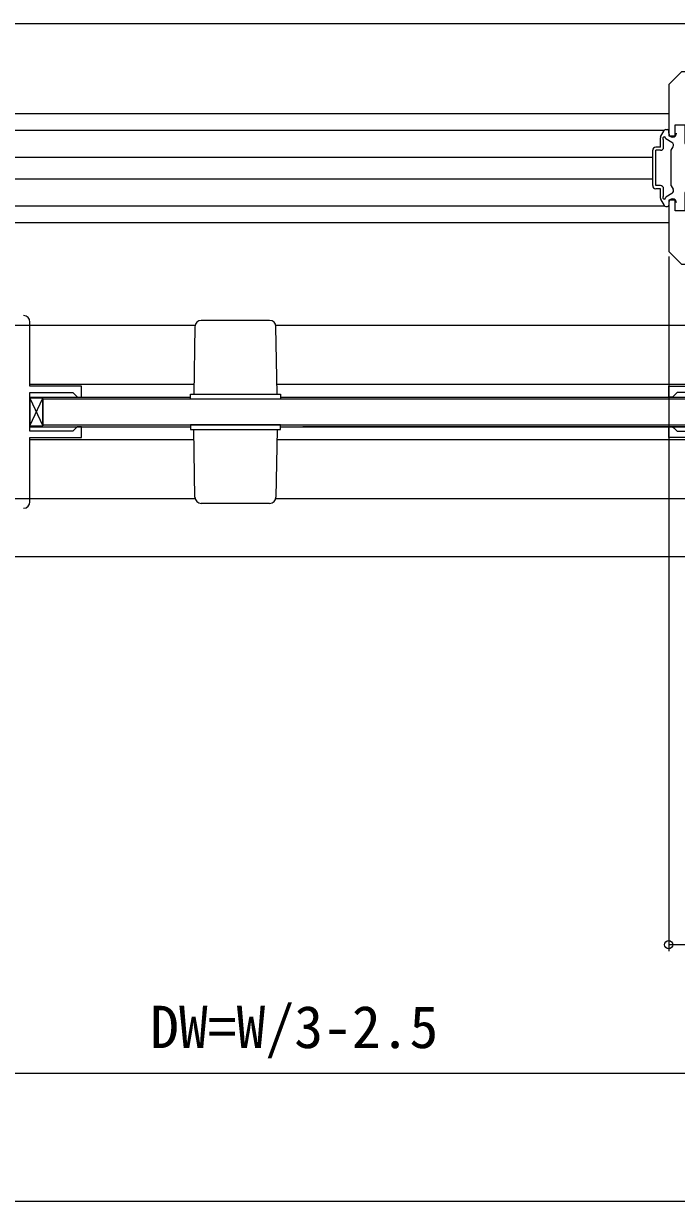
# Model space of a CAD drawing. Units: millimetres, scale not verified. Extents: x -525 to 525, y -808 to 806.
# Drawn here: x 8 to 109.7, y -275.7 to -92.2 of the extents above; entities that cross this region are included whole.
import ezdxf
from ezdxf.enums import TextEntityAlignment as Align

# ---------------------------------------------------------------- set-up
doc = ezdxf.new("R2010")
doc.units = ezdxf.units.MM
doc.header["$LTSCALE"] = 4
for name, color, linetype in [('0-3_YKK_11', 7, 'Continuous'), ('0-4_YKK_12', 2, 'Continuous'), ('0-5_YKK_13', 4, 'Continuous'), ('0-7_YKK_D', 6, 'Continuous')]:
    doc.layers.add(name, color=color, linetype=linetype)
doc.styles.add('ＭＳ ゴシック', font='')
doc.styles.get('ＭＳ ゴシック').set_extended_font_data('MS Gothic')

msp = doc.modelspace()

# ---------------------------------------------------------------- linework, layer by layer
at = {"layer": '0-3_YKK_11'}
for points in [[(119.5, -99.67), (110.5, -99.67), (108.5, -101.67), (108.5, -109.67), (109.5, -109.67), (109.5, -107.97), (111, -107.97), (111, -110.87), (111.7, -110.87), (111.7, -110.07), (113.3, -110.07), (113.3, -114.67), (113.3, -119.27), (111.7, -119.27), (111.7, -118.47), (111, -118.47), (111, -121.37), (109.5, -121.37), (109.5, -119.67), (108.5, -119.67), (108.5, -127.67), (110.5, -129.67), (119.5, -129.67)], [(9, -166.67), (9, -156.67), (17, -156.67), (17, -154.97), (16.4, -154.97), (16.2, -155.17), (15.7, -155.67), (9, -155.67), (9, -149.67), (15.7, -149.67), (16.2, -150.17), (16.4, -150.37), (17, -150.37), (17, -148.67), (9, -148.67), (9, -138.67)], [(116.5, -166.67), (116.5, -156.67), (108.5, -156.67), (108.5, -154.97), (109.1, -154.97), (109.3, -155.17), (109.8, -155.67), (116.5, -155.67), (116.5, -149.67), (109.8, -149.67), (109.3, -150.17), (109.1, -150.37), (108.5, -150.37), (108.5, -148.67), (116.5, -148.67), (116.5, -138.67)]]:
    msp.add_lwpolyline(points, dxfattribs=at)
for centre, start, end in [((8, -138.67), 0.00001, 89.99999), ((8, -166.67), 270.00001, 359.99999)]:
    msp.add_arc(centre, 1, start, end, dxfattribs=at)
at = {"layer": '0-4_YKK_12'}
for p, q in [((-5.5, -92.17), (353.5, -92.17)), ((-3.519, -106.17), (108.5, -106.17)), ((-3.5, -108.77), (107.842, -108.77)), ((-1.287, -112.97), (106, -112.97)), ((-1.286, -116.37), (106, -116.37)), ((-3.5, -120.57), (107.842, -120.57)), ((-3.519, -123.17), (108.5, -123.17)), ((2.7, -139.17), (34.715, -139.17)), ((47.285, -139.17), (122.8, -139.17)), ((9, -148.37), (34.5, -148.37)), ((47.5, -148.37), (116.5, -148.37)), ((9, -150.37), (34, -150.37)), ((48, -150.37), (116.5, -150.37)), ((9, -154.97), (34, -154.97)), ((48, -154.97), (114.5, -154.97)), ((116.5, -154.97), (51.5, -154.97)), ((9, -156.97), (34.5, -156.97)), ((47.5, -156.97), (116.5, -156.97)), ((2.7, -166.17), (34.715, -166.17)), ((47.285, -166.17), (122.8, -166.17)), ((-5.5, -175.17), (353.5, -175.17))]:
    msp.add_line(p, q, dxfattribs=at)
at = {"layer": '0-5_YKK_13'}
for p, q in [((107.2, -111.42), (107.2, -109.951)), ((107.2, -111.42), (107.2, -109.951)), ((107.24, -109.801), (107.806, -108.82)), ((107.24, -109.801), (107.806, -108.82)), ((108.066, -108.67), (108.3, -108.67)), ((108.066, -108.67), (108.3, -108.67)), ((108.5, -109.27), (108.5, -108.87)), ((108.5, -109.27), (108.5, -108.87)), ((106, -117.42), (106, -111.92)), ((106, -117.42), (106, -111.92)), ((107.2, -111.42), (106.5, -111.42)), ((107.2, -111.42), (106.5, -111.42)), ((107.2, -111.92), (106.5, -111.92)), ((106.5, -117.42), (106.5, -111.92)), ((107.2, -111.92), (106.5, -111.92)), ((106.5, -117.42), (106.5, -111.92)), ((107.7, -111.42), (107.7, -110.299)), ((107.7, -111.42), (107.7, -110.299)), ((109.001, -110.694), (108.04, -110.139)), ((109.001, -110.694), (108.04, -110.139)), ((108.9, -111.87), (109.184, -111.377)), ((108.9, -111.87), (109.184, -111.377)), ((108.9, -117.47), (108.9, -111.87)), ((108.9, -117.47), (108.9, -111.87)), ((107.2, -117.42), (106.5, -117.42)), ((107.2, -117.42), (106.5, -117.42)), ((107.2, -117.92), (106.5, -117.92)), ((107.2, -117.92), (106.5, -117.92)), ((107.2, -119.39), (107.2, -117.92)), ((107.2, -119.39), (107.2, -117.92)), ((107.7, -119.041), (107.7, -117.92)), ((107.7, -119.041), (107.7, -117.92)), ((109.001, -118.646), (108.04, -119.201)), ((109.001, -118.646), (108.04, -119.201)), ((108.9, -117.47), (109.184, -117.963)), ((108.9, -117.47), (109.184, -117.963)), ((107.24, -119.54), (107.806, -120.52)), ((107.24, -119.54), (107.806, -120.52)), ((108.066, -120.67), (108.3, -120.67)), ((108.066, -120.67), (108.3, -120.67)), ((108.5, -120.07), (108.5, -120.47)), ((108.5, -120.07), (108.5, -120.47)), ((34.683, -139.403), (34.5, -149.92)), ((46.316, -138.42), (35.683, -138.42)), ((47.5, -149.92), (47.316, -139.403)), ((9, -154.821), (11, -150.519)), ((9, -150.519), (11, -154.821)), ((34.683, -165.938), (34.5, -155.42)), ((47.5, -155.42), (47.316, -165.938)), ((46.316, -166.92), (35.683, -166.92))]:
    msp.add_line(p, q, dxfattribs=at)
for points in [[(48, -150.67), (34, -150.67), (34, -149.92), (48, -149.92)], [(11, -150.519), (9, -150.519), (9, -154.821), (11, -154.821)], [(48, -154.67), (34, -154.67), (34, -155.42), (48, -155.42)]]:
    msp.add_lwpolyline(points, close=True, dxfattribs=at)
for points in [[(114.5, -150.67), (11, -150.67), (11, -154.67), (114.5, -154.67)], [(43.446, -154.67), (114.5, -154.67), (114.5, -150.67), (43.446, -150.67)]]:
    msp.add_lwpolyline(points, dxfattribs=at)
for centre, radius, start, end in [((107.5, -109.951), 0.3, 150, 180), ((107.5, -109.951), 0.3, 150, 180), ((107.8, -110.07), 0.25, 343.95468, 246.42182), ((107.8, -110.07), 0.25, 343.95468, 246.42182), ((108.066, -108.97), 0.3, 90, 150), ((108.066, -108.97), 0.3, 90, 150), ((108.3, -108.87), 0.2, 0, 90), ((108.3, -108.87), 0.2, 0, 90), ((109.1, -109.27), 0.6, 180, 0), ((109.1, -109.27), 0.6, 180, 0), ((106.5, -111.92), 0.5, 90, 180), ((106.5, -111.92), 0.5, 90, 180), ((107.2, -111.42), 0.5, 270, 0), ((107.2, -111.42), 0.5, 270, 0), ((108.751, -111.127), 0.5, 330, 60), ((108.751, -111.127), 0.5, 330, 60), ((106.5, -117.42), 0.5, 180, 270), ((106.5, -117.42), 0.5, 180, 270), ((107.2, -117.92), 0.5, 0, 90), ((107.2, -117.92), 0.5, 0, 90), ((107.8, -119.27), 0.25, 113.57818, 16.04532), ((107.8, -119.27), 0.25, 113.57818, 16.04532), ((108.751, -118.213), 0.5, 300, 30), ((108.751, -118.213), 0.5, 300, 30), ((107.5, -119.39), 0.3, 180, 210), ((107.5, -119.39), 0.3, 180, 210), ((108.066, -120.37), 0.3, 210, 270), ((108.066, -120.37), 0.3, 210, 270), ((108.3, -120.47), 0.2, 270, 0), ((108.3, -120.47), 0.2, 270, 0), ((109.1, -120.07), 0.6, 0, 180), ((109.1, -120.07), 0.6, 0, 180), ((35.683, -139.42), 1, 90, 179), ((46.316, -139.42), 1, 1, 90), ((35.683, -165.92), 1, 181, 270), ((46.316, -165.92), 1, 270, 359)]:
    msp.add_arc(centre, radius, start, end, dxfattribs=at)
at = {"layer": '0-7_YKK_D'}
for p, q in [((108.5, -128.463), (108.5, -236.67)), ((128.5, -235.67), (108.5, -235.67)), ((-3, -255.67), (9.124, -255.67)), ((4, -255.67), (121.5, -255.67)), ((368, -275.67), (-20, -275.67))]:
    msp.add_line(p, q, dxfattribs=at)
msp.add_circle((108.5, -235.67), 0.637, dxfattribs=at)

# ---------------------------------------------------------------- texts
at = {"layer": '0-7_YKK_D', "style": 'ＭＳ ゴシック'}
msp.add_text('DW=W/3-2.5', height=6.598, dxfattribs=at).set_placement((27.722, -253.761), align=Align.BOTTOM_LEFT)

doc.saveas('drawing.dxf')
